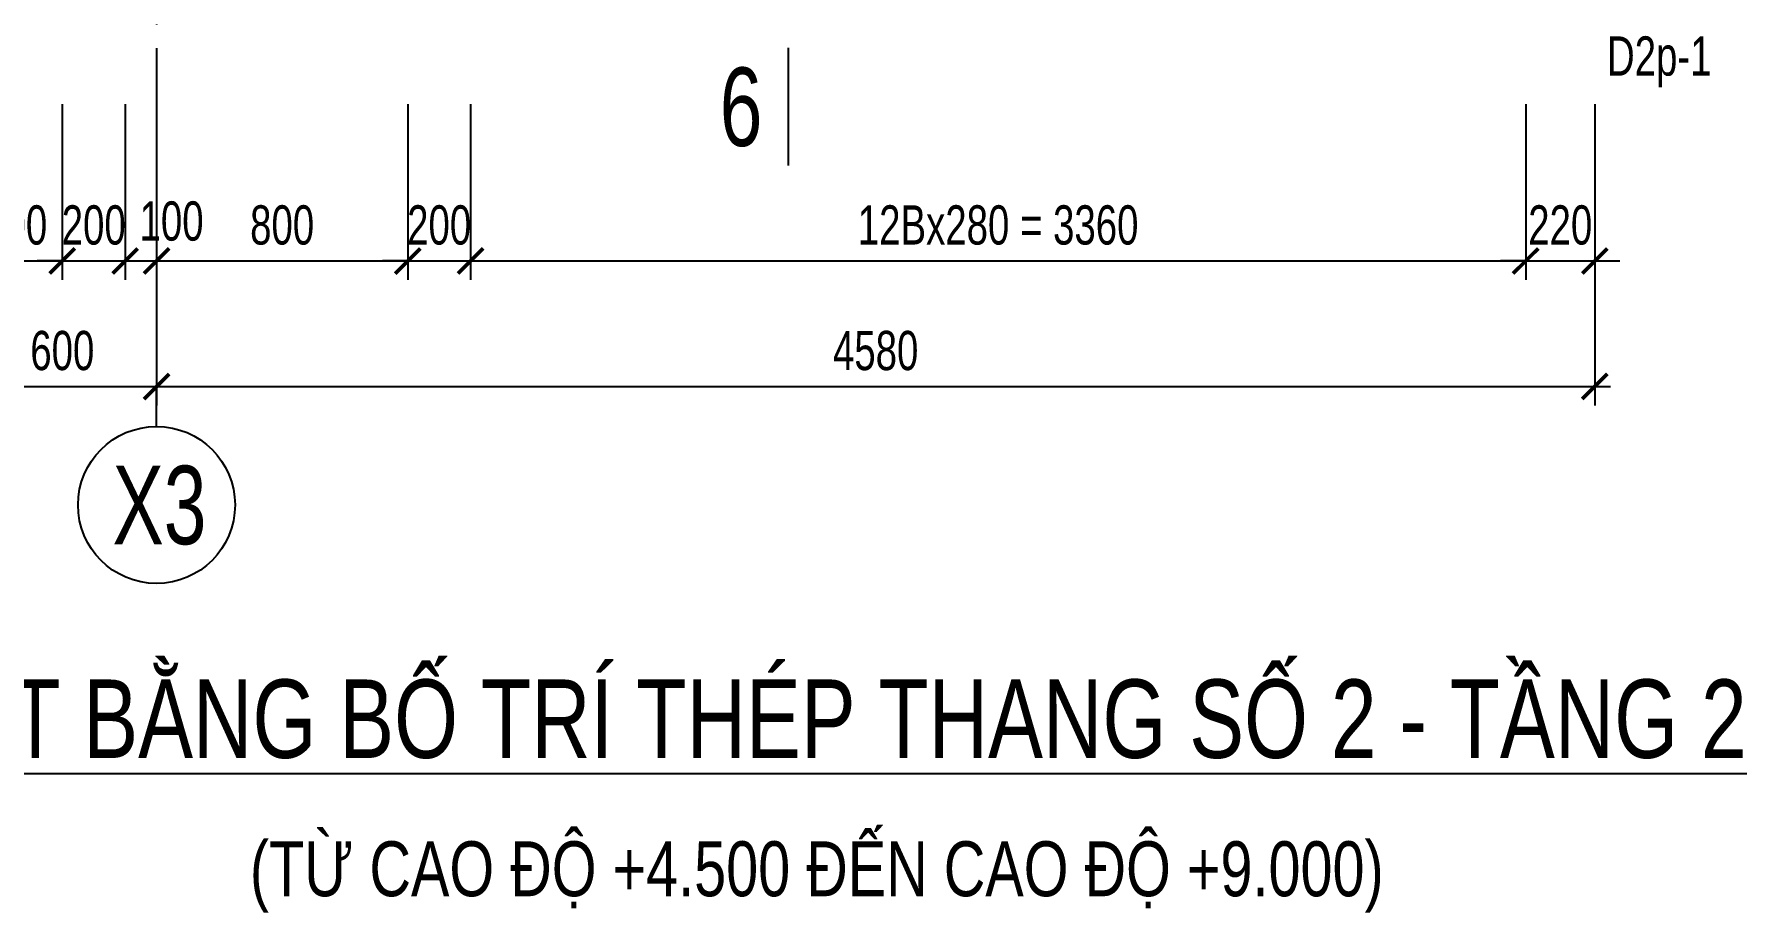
# Model space of a CAD drawing. Header units: millimetres. Extents: x -77370 to 109412, y -14880 to 214694.
# Drawn here: x 61783 to 67236, y 167997 to 170795 of the extents above; entities that cross this region are included whole.
import ezdxf
from ezdxf.enums import TextEntityAlignment as Align

# ---------------------------------------------------------------- set-up
doc = ezdxf.new("R2010")
doc.units = ezdxf.units.MM
doc.header["$LTSCALE"] = 300
doc.header["$MEASUREMENT"] = 0
doc.header["$PDMODE"] = 66
doc.linetypes.add('CENTER2', pattern=[1.125, 0.75, -0.125, 0.125, -0.125])
doc.layers.get('0').update_dxf_attribs({"linetype": 'CONTINUOUS'})
doc.layers.get('DEFPOINTS').update_dxf_attribs({"linetype": 'CONTINUOUS'})
for name, color, linetype in [('CDC.01.AXIS', 160, 'CENTER2'), ('CDC.02.DIM', 1, 'CONTINUOUS'), ('CDC.06.TEXT', 2, 'CONTINUOUS'), ('KCS_TEXT', 2, 'CONTINUOUS')]:
    doc.layers.add(name, color=color, linetype=linetype)
doc.styles.add('KCS_BIGTEXT', font='arial.ttf', dxfattribs={"width": 0.7})
doc.styles.add('KCS_SMTEXT', font='arial.ttf', dxfattribs={"width": 0.7})
doc.dimstyles.new('KCS_DIM50', dxfattribs={"dimscale": 2, "dimtxt": 62.5, "dimasz": 40, "dimexe": 30, "dimexo": 0, "dimgap": 25, "dimtad": 1, "dimdec": 0, "dimzin": 13, "dimdsep": 46, "dimtxsty": 'KCS_SMTEXT', "dimblk": 'ARCHTICK', "dimcen": 0, "dimdle": 25, "dimclrd": 1, "dimclre": 1, "dimclrt": 2, "dimadec": 0, "dimazin": 0, "dimtfac": 1, "dimtdec": 0, "dimtix": 1, "dimtmove": 2, "dimatfit": 3, "dimfxl": 1, "dimtolj": 1, "dimtzin": 13, "dimarcsym": 0})

# ---------------------------------------------------------------- blocks, each defined once
blk = doc.blocks.new('_ArchTick')
at = {"color": 0, "linetype": 'ByBlock', "const_width": 0.15}
blk.add_lwpolyline([(-0.5, -0.5), (0.5, 0.5)], dxfattribs=at)
blk = doc.blocks.new('*D866')
at = {"layer": 'CDC.02.DIM', "color": 1, "lineweight": -2, "transparency": 16777216}
for p, q in [((62171.9, 170572.9), (62171.9, 170012.9)), ((62971.9, 170572.9), (62971.9, 170012.9)), ((62121.9, 170072.9), (63021.9, 170072.9))]:
    blk.add_line(p, q, dxfattribs=at)
at = {"layer": 'DEFPOINTS', "color": 0, "transparency": 16777216}
for p in [(62171.9, 170572.9), (62971.9, 170572.9), (62971.9, 170072.9)]:
    blk.add_point(p, dxfattribs=at)
at = {"layer": 'CDC.02.DIM', "color": 1, "lineweight": -2, "transparency": 16777216, "xscale": 80, "yscale": 80, "zscale": 80, "rotation": 180}
blk.add_blockref('_ArchTick', (62171.9, 170072.9), dxfattribs=at)
at = {"layer": 'CDC.02.DIM', "color": 1, "lineweight": -2, "transparency": 16777216, "xscale": 80, "yscale": 80, "zscale": 80}
blk.add_blockref('_ArchTick', (62971.9, 170072.9), dxfattribs=at)
at = {"layer": 'CDC.02.DIM', "color": 2, "transparency": 16777216, "insert": (62571.9, 170186.8), "char_height": 125, "attachment_point": 5, "style": 'KCS_SMTEXT'}
blk.add_mtext('\\A1;800', dxfattribs=at)
blk = doc.blocks.new('*D867')
at = {"layer": 'CDC.02.DIM', "color": 1, "lineweight": -2, "transparency": 16777216}
for p, q in [((66531.9, 170572.9), (66531.9, 170012.9)), ((66751.9, 170572.9), (66751.9, 170012.9)), ((66531.9, 170072.9), (66451.9, 170072.9)), ((66531.9, 170072.9), (66751.9, 170072.9)), ((66751.9, 170072.9), (66831.9, 170072.9))]:
    blk.add_line(p, q, dxfattribs=at)
at = {"layer": 'DEFPOINTS', "color": 0, "transparency": 16777216}
for p in [(66531.9, 170572.9), (66751.9, 170572.9), (66751.9, 170072.9)]:
    blk.add_point(p, dxfattribs=at)
at = {"layer": 'CDC.02.DIM', "color": 1, "lineweight": -2, "transparency": 16777216, "xscale": 80, "yscale": 80, "zscale": 80}
blk.add_blockref('_ArchTick', (66531.9, 170072.9), dxfattribs=at)
at = {"layer": 'CDC.02.DIM', "color": 1, "lineweight": -2, "transparency": 16777216, "xscale": 80, "yscale": 80, "zscale": 80, "rotation": 180}
blk.add_blockref('_ArchTick', (66751.9, 170072.9), dxfattribs=at)
at = {"layer": 'CDC.02.DIM', "color": 2, "transparency": 16777216, "insert": (66641.9, 170186.8), "char_height": 125, "attachment_point": 5, "style": 'KCS_SMTEXT'}
blk.add_mtext('\\A1;220', dxfattribs=at)
blk = doc.blocks.new('*D868')
at = {"layer": 'CDC.02.DIM', "color": 1, "lineweight": -2, "transparency": 16777216}
for p, q in [((62171.9, 170572.9), (62171.9, 169612.9)), ((66751.9, 170572.9), (66751.9, 169612.9)), ((62121.9, 169672.9), (66801.9, 169672.9))]:
    blk.add_line(p, q, dxfattribs=at)
at = {"layer": 'DEFPOINTS', "color": 0, "transparency": 16777216}
for p in [(62171.9, 170572.9), (66751.9, 170572.9), (66751.9, 169672.9)]:
    blk.add_point(p, dxfattribs=at)
at = {"layer": 'CDC.02.DIM', "color": 1, "lineweight": -2, "transparency": 16777216, "xscale": 80, "yscale": 80, "zscale": 80, "rotation": 180}
blk.add_blockref('_ArchTick', (62171.9, 169672.9), dxfattribs=at)
at = {"layer": 'CDC.02.DIM', "color": 1, "lineweight": -2, "transparency": 16777216, "xscale": 80, "yscale": 80, "zscale": 80}
blk.add_blockref('_ArchTick', (66751.9, 169672.9), dxfattribs=at)
at = {"layer": 'CDC.02.DIM', "color": 2, "transparency": 16777216, "insert": (64461.9, 169786.8), "char_height": 125, "attachment_point": 5, "style": 'KCS_SMTEXT'}
blk.add_mtext('\\A1;4580', dxfattribs=at)
blk = doc.blocks.new('*D869')
at = {"layer": 'CDC.02.DIM', "color": 1, "lineweight": -2, "transparency": 16777216}
for p, q in [((63171.9, 170572.9), (63171.9, 170012.9)), ((66531.9, 170572.9), (66531.9, 170012.9)), ((63121.9, 170072.9), (66581.9, 170072.9))]:
    blk.add_line(p, q, dxfattribs=at)
at = {"layer": 'DEFPOINTS', "color": 0, "transparency": 16777216}
for p in [(63171.9, 170572.9), (66531.9, 170572.9), (66531.9, 170072.9)]:
    blk.add_point(p, dxfattribs=at)
at = {"layer": 'CDC.02.DIM', "color": 1, "lineweight": -2, "transparency": 16777216, "xscale": 80, "yscale": 80, "zscale": 80, "rotation": 180}
blk.add_blockref('_ArchTick', (63171.9, 170072.9), dxfattribs=at)
at = {"layer": 'CDC.02.DIM', "color": 1, "lineweight": -2, "transparency": 16777216, "xscale": 80, "yscale": 80, "zscale": 80}
blk.add_blockref('_ArchTick', (66531.9, 170072.9), dxfattribs=at)
at = {"layer": 'CDC.02.DIM', "color": 2, "transparency": 16777216, "insert": (64851.9, 170186.8), "char_height": 125, "attachment_point": 5, "style": 'KCS_SMTEXT'}
blk.add_mtext('\\A1;12Bx280 = 3360', dxfattribs=at)
blk = doc.blocks.new('*D870')
at = {"layer": 'CDC.02.DIM', "color": 1, "lineweight": -2, "transparency": 16777216}
for p, q in [((61571.9, 170572.9), (61571.9, 170012.9)), ((61871.9, 170572.9), (61871.9, 170012.9)), ((61521.9, 170072.9), (61921.9, 170072.9))]:
    blk.add_line(p, q, dxfattribs=at)
at = {"layer": 'DEFPOINTS', "color": 0, "transparency": 16777216}
for p in [(61571.9, 170572.9), (61871.9, 170572.9), (61871.9, 170072.9)]:
    blk.add_point(p, dxfattribs=at)
at = {"layer": 'CDC.02.DIM', "color": 1, "lineweight": -2, "transparency": 16777216, "xscale": 80, "yscale": 80, "zscale": 80, "rotation": 180}
blk.add_blockref('_ArchTick', (61571.9, 170072.9), dxfattribs=at)
at = {"layer": 'CDC.02.DIM', "color": 1, "lineweight": -2, "transparency": 16777216, "xscale": 80, "yscale": 80, "zscale": 80}
blk.add_blockref('_ArchTick', (61871.9, 170072.9), dxfattribs=at)
at = {"layer": 'CDC.02.DIM', "color": 2, "transparency": 16777216, "insert": (61721.9, 170186.8), "char_height": 125, "attachment_point": 5, "style": 'KCS_SMTEXT'}
blk.add_mtext('\\A1;300', dxfattribs=at)
blk = doc.blocks.new('*D871')
at = {"layer": 'CDC.02.DIM', "color": 1, "lineweight": -2, "transparency": 16777216}
for p, q in [((62971.9, 170572.9), (62971.9, 170012.9)), ((63171.9, 170572.9), (63171.9, 170012.9)), ((62971.9, 170072.9), (62891.9, 170072.9)), ((62971.9, 170072.9), (63171.9, 170072.9)), ((63171.9, 170072.9), (63251.9, 170072.9))]:
    blk.add_line(p, q, dxfattribs=at)
at = {"layer": 'DEFPOINTS', "color": 0, "transparency": 16777216}
for p in [(62971.9, 170572.9), (63171.9, 170572.9), (63171.9, 170072.9)]:
    blk.add_point(p, dxfattribs=at)
at = {"layer": 'CDC.02.DIM', "color": 1, "lineweight": -2, "transparency": 16777216, "xscale": 80, "yscale": 80, "zscale": 80}
blk.add_blockref('_ArchTick', (62971.9, 170072.9), dxfattribs=at)
at = {"layer": 'CDC.02.DIM', "color": 1, "lineweight": -2, "transparency": 16777216, "xscale": 80, "yscale": 80, "zscale": 80, "rotation": 180}
blk.add_blockref('_ArchTick', (63171.9, 170072.9), dxfattribs=at)
at = {"layer": 'CDC.02.DIM', "color": 2, "transparency": 16777216, "insert": (63071.9, 170186.8), "char_height": 125, "attachment_point": 5, "style": 'KCS_SMTEXT'}
blk.add_mtext('\\A1;200', dxfattribs=at)
blk = doc.blocks.new('*D872')
at = {"layer": 'CDC.02.DIM', "color": 1, "lineweight": -2, "transparency": 16777216}
for p, q in [((61871.9, 170572.9), (61871.9, 170012.9)), ((62071.9, 170572.9), (62071.9, 170012.9)), ((61871.9, 170072.9), (61791.9, 170072.9)), ((61871.9, 170072.9), (62071.9, 170072.9)), ((62071.9, 170072.9), (62151.9, 170072.9))]:
    blk.add_line(p, q, dxfattribs=at)
at = {"layer": 'DEFPOINTS', "color": 0, "transparency": 16777216}
for p in [(61871.9, 170572.9), (62071.9, 170572.9), (62071.9, 170072.9)]:
    blk.add_point(p, dxfattribs=at)
at = {"layer": 'CDC.02.DIM', "color": 1, "lineweight": -2, "transparency": 16777216, "xscale": 80, "yscale": 80, "zscale": 80}
blk.add_blockref('_ArchTick', (61871.9, 170072.9), dxfattribs=at)
at = {"layer": 'CDC.02.DIM', "color": 1, "lineweight": -2, "transparency": 16777216, "xscale": 80, "yscale": 80, "zscale": 80, "rotation": 180}
blk.add_blockref('_ArchTick', (62071.9, 170072.9), dxfattribs=at)
at = {"layer": 'CDC.02.DIM', "color": 2, "transparency": 16777216, "insert": (61971.9, 170186.8), "char_height": 125, "attachment_point": 5, "style": 'KCS_SMTEXT'}
blk.add_mtext('\\A1;200', dxfattribs=at)
blk = doc.blocks.new('*D881')
at = {"layer": 'CDC.02.DIM', "color": 1, "lineweight": -2, "transparency": 16777216}
for p, q in [((61571.9, 170572.9), (61571.9, 169612.9)), ((62171.9, 170572.9), (62171.9, 169612.9)), ((61521.9, 169672.9), (62221.9, 169672.9))]:
    blk.add_line(p, q, dxfattribs=at)
at = {"layer": 'DEFPOINTS', "color": 0, "transparency": 16777216}
for p in [(61571.9, 170572.9), (62171.9, 170572.9), (62171.9, 169672.9)]:
    blk.add_point(p, dxfattribs=at)
at = {"layer": 'CDC.02.DIM', "color": 1, "lineweight": -2, "transparency": 16777216, "xscale": 80, "yscale": 80, "zscale": 80, "rotation": 180}
blk.add_blockref('_ArchTick', (61571.9, 169672.9), dxfattribs=at)
at = {"layer": 'CDC.02.DIM', "color": 1, "lineweight": -2, "transparency": 16777216, "xscale": 80, "yscale": 80, "zscale": 80}
blk.add_blockref('_ArchTick', (62171.9, 169672.9), dxfattribs=at)
at = {"layer": 'CDC.02.DIM', "color": 2, "transparency": 16777216, "insert": (61871.9, 169786.8), "char_height": 125, "attachment_point": 5, "style": 'KCS_SMTEXT'}
blk.add_mtext('\\A1;600', dxfattribs=at)
blk = doc.blocks.new('*D925')
at = {"layer": 'CDC.02.DIM', "color": 1, "lineweight": -2, "transparency": 16777216}
for p, q in [((62071.9, 170572.9), (62071.9, 170012.9)), ((62171.9, 170572.9), (62171.9, 170012.9)), ((62021.9, 170072.9), (62221.9, 170072.9))]:
    blk.add_line(p, q, dxfattribs=at)
at = {"layer": 'DEFPOINTS', "color": 0, "transparency": 16777216}
for p in [(62071.9, 170572.9), (62171.9, 170572.9), (62171.9, 170072.9)]:
    blk.add_point(p, dxfattribs=at)
at = {"layer": 'CDC.02.DIM', "color": 1, "lineweight": -2, "transparency": 16777216, "xscale": 80, "yscale": 80, "zscale": 80, "rotation": 180}
blk.add_blockref('_ArchTick', (62071.9, 170072.9), dxfattribs=at)
at = {"layer": 'CDC.02.DIM', "color": 1, "lineweight": -2, "transparency": 16777216, "xscale": 80, "yscale": 80, "zscale": 80}
blk.add_blockref('_ArchTick', (62171.9, 170072.9), dxfattribs=at)
at = {"layer": 'CDC.02.DIM', "color": 2, "transparency": 16777216, "insert": (62219.8, 170199.3), "char_height": 125, "attachment_point": 5, "style": 'KCS_SMTEXT'}
blk.add_mtext('\\A1;100', dxfattribs=at)
blk = doc.blocks.new('GCC_01')
at = {"layer": 'CDC.06.TEXT', "color": 4}
blk.add_line((0, 0), (0, 375), dxfattribs=at)
at = {"layer": 'CDC.06.TEXT', "color": 4, "style": 'KCS_BIGTEXT', "width": 0.6}
blk.add_attdef('1', text='', height=250, dxfattribs=at).set_placement((-83.3, 62.5), align=Align.RIGHT)

msp = doc.modelspace()

# ---------------------------------------------------------------- linework, layer by layer
at = {"layer": 'CDC.01.AXIS', "ltscale": 2}
msp.add_line((62171.9, 174801.1), (62171.9, 170396.9), dxfattribs=at)
msp.add_line((62171.9, 174801.1), (62171.9, 170396.9), dxfattribs=at)
at = {"layer": 'CDC.02.DIM'}
msp.add_circle((62171.9, 169295.7), 250, dxfattribs=at)
at = {"layer": 'KCS_TEXT', "color": 1}
msp.add_line((62171.9, 169545.5), (62171.9, 169670.5), dxfattribs=at)
msp.add_line((62171.9, 169545.5), (62171.9, 169670.5), dxfattribs=at)

# ---------------------------------------------------------------- block references
at = {"layer": 'CDC.06.TEXT'}
ref = msp.add_blockref('GCC_01', (64184.7, 170376.6), dxfattribs=at)
ref.add_attrib('1', '6', dxfattribs={"color": 4, "height": 250, "style": 'KCS_BIGTEXT', "width": 0.7}).set_placement((64101.3, 170439.1), align=Align.RIGHT)

# ---------------------------------------------------------------- texts
at = {"layer": 'CDC.06.TEXT', "linetype": 'ByBlock', "style": 'KCS_SMTEXT', "width": 0.7}
msp.add_text('D2p-1', height=125, dxfattribs=at).set_placement((66790.7, 170663.3))
at = {"layer": 'CDC.06.TEXT', "color": 4, "style": 'KCS_SMTEXT', "width": 0.7}
msp.add_text('X3', height=250, dxfattribs=at).set_placement((62181.4, 169295.7), align=Align.MIDDLE)
at = {"layer": 'CDC.06.TEXT', "color": 4, "style": 'KCS_SMTEXT', "width": 0.75}
for s, height, p in [('%%UMẶT BẰNG BỐ TRÍ THÉP THANG SỐ 2 - TẦNG 2', 250, (64274.5, 168625)), ('(TỪ CAO ĐỘ +4.500 ĐẾN CAO ĐỘ +9.000)', 175, (64274.5, 168136.9))]:
    msp.add_text(s, height=height, rotation=360, dxfattribs=at).set_placement(p, align=Align.MIDDLE)

# ---------------------------------------------------------------- dimensions: what is measured, and where the dimension line sits
at = {"layer": 'CDC.02.DIM'}
for base, p1, p2, picture, middle in [((61871.9, 170072.9), (61571.9, 170572.9), (61871.9, 170572.9), '*D870', (61721.9, 170186.8)), ((62171.9, 169672.9), (61571.9, 170572.9), (62171.9, 170572.9), '*D881', (61871.9, 169786.8)), ((62071.9, 170072.9), (61871.9, 170572.9), (62071.9, 170572.9), '*D872', (61971.9, 170186.8)), ((62971.9, 170072.9), (62171.9, 170572.9), (62971.9, 170572.9), '*D866', (62571.9, 170186.8)), ((66751.9, 169672.9), (62171.9, 170572.9), (66751.9, 170572.9), '*D868', (64461.9, 169786.8)), ((63171.9, 170072.9), (62971.9, 170572.9), (63171.9, 170572.9), '*D871', (63071.9, 170186.8)), ((66751.9, 170072.9), (66531.9, 170572.9), (66751.9, 170572.9), '*D867', (66641.9, 170186.8))]:
    dim = msp.add_linear_dim(base=base, p1=p1, p2=p2, dimstyle='KCS_DIM50', dxfattribs=at)
    dim.commit()
    dim.dimension.update_dxf_attribs({"geometry": picture, "text_midpoint": middle})
dim = msp.add_linear_dim(base=(62171.9, 170072.9), p1=(62071.9, 170572.9), p2=(62171.9, 170572.9), dimstyle='KCS_DIM50', dxfattribs=at)
dim.commit()
dim.dimension.update_dxf_attribs({"geometry": '*D925', "text_midpoint": (62219.8, 170199.3), "dimtype": 160})
dim = msp.add_linear_dim(base=(66531.9, 170072.9), p1=(63171.9, 170572.9), p2=(66531.9, 170572.9), text='12Bx280 = <>', dimstyle='KCS_DIM50', dxfattribs=at)
dim.commit()
dim.dimension.update_dxf_attribs({"geometry": '*D869', "text_midpoint": (64851.9, 170186.8)})

doc.saveas('drawing.dxf')
